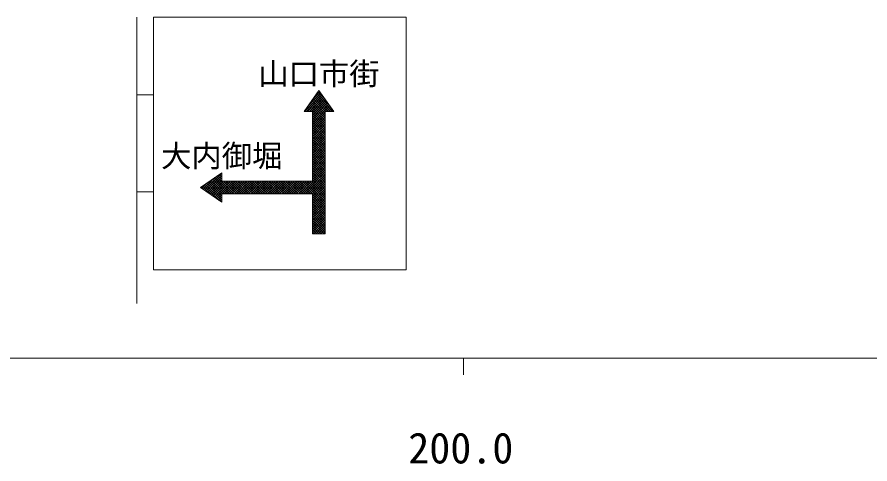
# Model space of a CAD drawing. Units: millimetres, scale not verified. Extents: x 40000 to 680000, y 20000 to 380000.
# Drawn here: x 241508 to 292128, y 198715 to 225239 of the extents above; entities that cross this region are included whole.
import ezdxf
from ezdxf.enums import TextEntityAlignment as Align

# ---------------------------------------------------------------- set-up
doc = ezdxf.new("R2010")
doc.units = ezdxf.units.MM
doc.header["$LTSCALE"] = 1000
doc.layers.add('M-STR-STRC', color=7, linetype='Continuous', lineweight=13)
doc.layers.add('M-TTL-BAND', color=7, linetype='Continuous', lineweight=13)
doc.styles.add('ＭＳ ゴシック', font='')
doc.styles.get('ＭＳ ゴシック').set_extended_font_data('MS Gothic')

msp = doc.modelspace()

# ---------------------------------------------------------------- linework, layer by layer
at = {"layer": 'M-STR-STRC'}
for p, q in [((248609, 225239), (248609, 208239)), ((249609, 225239), (249609, 210239)), ((249609, 225239), (264609, 225239)), ((264609, 225239), (264609, 210239)), ((258550, 219624), (259425, 220874)), ((258828, 220021), (259531, 220723)), ((259158, 220492), (259472, 220806)), ((260075, 219946), (259311, 220710)), ((259745, 220418), (259369, 220793)), ((259425, 220874), (260300, 219624)), ((248609, 220614), (249609, 220614)), ((258573, 219624), (259589, 220640)), ((258714, 219624), (259647, 220557)), ((258855, 219624), (259705, 220474)), ((259800, 219372), (258961, 220211)), ((258997, 219624), (259764, 220391)), ((259800, 219513), (259020, 220294)), ((259050, 219536), (259822, 220307)), ((259050, 219394), (259880, 220224)), ((259831, 219624), (259078, 220377)), ((259973, 219624), (259136, 220461)), ((260114, 219624), (259194, 220544)), ((260256, 219624), (259252, 220627)), ((258700, 219624), (258612, 219712)), ((258841, 219624), (258670, 219795)), ((258983, 219624), (258728, 219878)), ((259800, 218948), (258787, 219961)), ((259800, 219089), (258845, 220045)), ((259800, 219231), (258903, 220128)), ((259050, 219253), (259938, 220141)), ((259050, 219112), (259996, 220058)), ((259050, 218970), (260055, 219975)), ((259845, 219624), (260113, 219891)), ((259987, 219624), (260171, 219808)), ((260128, 219624), (260229, 219725)), ((259050, 219624), (258550, 219624)), ((258558, 219624), (258554, 219629)), ((259050, 219624), (259050, 215499)), ((259050, 218829), (259800, 219579)), ((259800, 218806), (259050, 219556)), ((259050, 218687), (259800, 219437)), ((259800, 218665), (259050, 219415)), ((259050, 218546), (259800, 219296)), ((259800, 218523), (259050, 219273)), ((259800, 219624), (259800, 212374)), ((260300, 219624), (259800, 219624)), ((260270, 219624), (260288, 219642)), ((259050, 218404), (259800, 219154)), ((259800, 218382), (259050, 219132)), ((259050, 218263), (259800, 219013)), ((259800, 218241), (259050, 218991)), ((259050, 218122), (259800, 218872)), ((259800, 218099), (259050, 218849)), ((259050, 217980), (259800, 218730)), ((259800, 217958), (259050, 218708)), ((259050, 217839), (259800, 218589)), ((259800, 217816), (259050, 218566)), ((259050, 217697), (259800, 218447)), ((259800, 217675), (259050, 218425)), ((259050, 217556), (259800, 218306)), ((259800, 217533), (259050, 218283)), ((259050, 217415), (259800, 218165)), ((259800, 217392), (259050, 218142)), ((259050, 217273), (259800, 218023)), ((259800, 217251), (259050, 218001)), ((259050, 217132), (259800, 217882)), ((259800, 217109), (259050, 217859)), ((259050, 216990), (259800, 217740)), ((259800, 216968), (259050, 217718)), ((259050, 216849), (259800, 217599)), ((259800, 216826), (259050, 217576)), ((259050, 216707), (259800, 217457)), ((259800, 216685), (259050, 217435)), ((259050, 216566), (259800, 217316)), ((259800, 216544), (259050, 217294)), ((259050, 216425), (259800, 217175)), ((259800, 216402), (259050, 217152)), ((259050, 216283), (259800, 217033)), ((259800, 216261), (259050, 217011)), ((259050, 216142), (259800, 216892)), ((259800, 216119), (259050, 216869)), ((259050, 216000), (259800, 216750)), ((259800, 215978), (259050, 216728)), ((258364, 214749), (259800, 216185)), ((259050, 215859), (259800, 216609)), ((259800, 215836), (259050, 216586)), ((259050, 215717), (259800, 216467)), ((259800, 215695), (259050, 216445)), ((259050, 215576), (259800, 216326)), ((259800, 215554), (259050, 216304)), ((259800, 215412), (259050, 216162)), ((252405, 215124), (253655, 215999)), ((252554, 215020), (253248, 215714)), ((252637, 214961), (253655, 215979)), ((252721, 214903), (253655, 215838)), ((252804, 214845), (253655, 215697)), ((254100, 214749), (253181, 215667)), ((254241, 214749), (253265, 215725)), ((254383, 214749), (253348, 215783)), ((253655, 215617), (253431, 215842)), ((253655, 215759), (253514, 215900)), ((253655, 215900), (253597, 215958)), ((253655, 215999), (253655, 215499)), ((258506, 214749), (259800, 216043)), ((258647, 214749), (259800, 215902)), ((258789, 214749), (259800, 215760)), ((259800, 215271), (259050, 216021)), ((259800, 215129), (259050, 215879)), ((259800, 214988), (259050, 215738)), ((252560, 215015), (252433, 215143)), ((252471, 215078), (252777, 215384)), ((253032, 214685), (252516, 215201)), ((253503, 214355), (252599, 215259)), ((253655, 214345), (252682, 215318)), ((253655, 214486), (252766, 215376)), ((253655, 214627), (252849, 215434)), ((252887, 214787), (253655, 215555)), ((253675, 214749), (252932, 215492)), ((252970, 214728), (253740, 215499)), ((253817, 214749), (253015, 215551)), ((253053, 214670), (253882, 215499)), ((253958, 214749), (253098, 215609)), ((253136, 214612), (254023, 215499)), ((253220, 214554), (254165, 215499)), ((253303, 214496), (254306, 215499)), ((253655, 215499), (259050, 215499)), ((253698, 214749), (254448, 215499)), ((254524, 214749), (253774, 215499)), ((253839, 214749), (254589, 215499)), ((254665, 214749), (253915, 215499)), ((253980, 214749), (254730, 215499)), ((254807, 214749), (254057, 215499)), ((254122, 214749), (254872, 215499)), ((254948, 214749), (254198, 215499)), ((254263, 214749), (255013, 215499)), ((255090, 214749), (254340, 215499)), ((254405, 214749), (255155, 215499)), ((255231, 214749), (254481, 215499)), ((254546, 214749), (255296, 215499)), ((255372, 214749), (254622, 215499)), ((254687, 214749), (255437, 215499)), ((255514, 214749), (254764, 215499)), ((254829, 214749), (255579, 215499)), ((255655, 214749), (254905, 215499)), ((254970, 214749), (255720, 215499)), ((255797, 214749), (255047, 215499)), ((255112, 214749), (255862, 215499)), ((255938, 214749), (255188, 215499)), ((255253, 214749), (256003, 215499)), ((256080, 214749), (255330, 215499)), ((255395, 214749), (256145, 215499)), ((256221, 214749), (255471, 215499)), ((255536, 214749), (256286, 215499)), ((256362, 214749), (255612, 215499)), ((255677, 214749), (256427, 215499)), ((256504, 214749), (255754, 215499)), ((255819, 214749), (256569, 215499)), ((256645, 214749), (255895, 215499)), ((255960, 214749), (256710, 215499)), ((256787, 214749), (256037, 215499)), ((256102, 214749), (256852, 215499)), ((256928, 214749), (256178, 215499)), ((256243, 214749), (256993, 215499)), ((257070, 214749), (256320, 215499)), ((256385, 214749), (257135, 215499)), ((257211, 214749), (256461, 215499)), ((256526, 214749), (257276, 215499)), ((257352, 214749), (256602, 215499)), ((256667, 214749), (257417, 215499)), ((257494, 214749), (256744, 215499)), ((256809, 214749), (257559, 215499)), ((257635, 214749), (256885, 215499)), ((256950, 214749), (257700, 215499)), ((257777, 214749), (257027, 215499)), ((257092, 214749), (257842, 215499)), ((257918, 214749), (257168, 215499)), ((257233, 214749), (257983, 215499)), ((258059, 214749), (257309, 215499)), ((257374, 214749), (258124, 215499)), ((258201, 214749), (257451, 215499)), ((257516, 214749), (258266, 215499)), ((258342, 214749), (257592, 215499)), ((257657, 214749), (258407, 215499)), ((258484, 214749), (257734, 215499)), ((257799, 214749), (258549, 215499)), ((258625, 214749), (257875, 215499)), ((257940, 214749), (258690, 215499)), ((258767, 214749), (258017, 215499)), ((258082, 214749), (258832, 215499)), ((258908, 214749), (258158, 215499)), ((258223, 214749), (258973, 215499)), ((259049, 214749), (258299, 215499)), ((259800, 214139), (258441, 215499)), ((259800, 214281), (258582, 215499)), ((259800, 214422), (258724, 215499)), ((259800, 214564), (258865, 215499)), ((258930, 214749), (259800, 215619)), ((259800, 214705), (259007, 215499)), ((259800, 214846), (259050, 215596)), ((259050, 214728), (259800, 215478)), ((259050, 214586), (259800, 215336)), ((259050, 214445), (259800, 215195)), ((248609, 214864), (249609, 214864)), ((253655, 214249), (252405, 215124)), ((253386, 214437), (253655, 214707)), ((253655, 214749), (253655, 214249)), ((253655, 214749), (259050, 214749)), ((259050, 214303), (259800, 215053)), ((259050, 214162), (259800, 214912)), ((259050, 214020), (259800, 214770)), ((259050, 214749), (259050, 212374)), ((259800, 213998), (259050, 214748)), ((253469, 214379), (253655, 214565)), ((253552, 214321), (253655, 214424)), ((253636, 214263), (253655, 214282)), ((259050, 213879), (259800, 214629)), ((259800, 213857), (259050, 214607)), ((259050, 213738), (259800, 214488)), ((259800, 213715), (259050, 214465)), ((259050, 213596), (259800, 214346)), ((259800, 213574), (259050, 214324)), ((259050, 213455), (259800, 214205)), ((259800, 213432), (259050, 214182)), ((259050, 213313), (259800, 214063)), ((259800, 213291), (259050, 214041)), ((259050, 213172), (259800, 213922)), ((259800, 213149), (259050, 213899)), ((259050, 213030), (259800, 213780)), ((259800, 213008), (259050, 213758)), ((259050, 212889), (259800, 213639)), ((259800, 212867), (259050, 213617)), ((259050, 212748), (259800, 213498)), ((259800, 212725), (259050, 213475)), ((259050, 212606), (259800, 213356)), ((259800, 212584), (259050, 213334)), ((259050, 212465), (259800, 213215)), ((259800, 212442), (259050, 213192)), ((259727, 212374), (259050, 213051)), ((259586, 212374), (259050, 212909)), ((259445, 212374), (259050, 212768)), ((259303, 212374), (259050, 212627)), ((259101, 212374), (259800, 213073)), ((259242, 212374), (259800, 212932)), ((259384, 212374), (259800, 212791)), ((259525, 212374), (259800, 212649)), ((259162, 212374), (259050, 212485)), ((259050, 212374), (259800, 212374)), ((259666, 212374), (259800, 212508)), ((249609, 210239), (264609, 210239))]:
    msp.add_line(p, q, dxfattribs=at)
at = {"layer": 'M-TTL-BAND'}
for p, q in [((40000, 205000), (579000, 205000)), ((268000, 205000), (268000, 204000))]:
    msp.add_line(p, q, dxfattribs=at)

# ---------------------------------------------------------------- texts
at = {"layer": 'M-STR-STRC', "style": 'ＭＳ ゴシック'}
for s, p in [('山口市街', (259425, 221874)), ('大内御堀', (253655, 216999))]:
    msp.add_text(s, height=1320, dxfattribs=at).set_placement(p, align=Align.MIDDLE_CENTER)
at = {"layer": 'M-TTL-BAND', "style": 'ＭＳ ゴシック'}
msp.add_text('200.0', height=1833, dxfattribs=at).set_placement((267844, 198195), align=Align.BOTTOM_CENTER)

doc.saveas('drawing.dxf')
